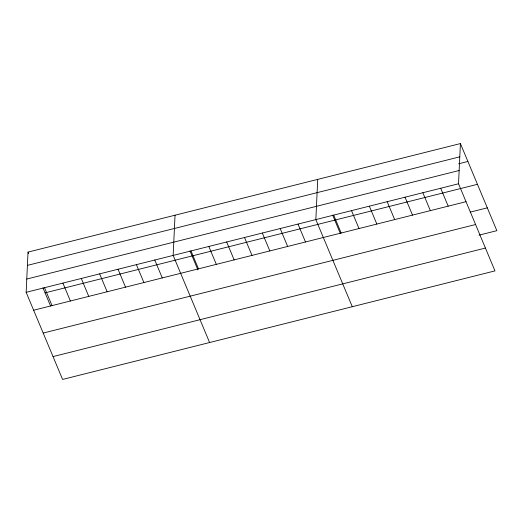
<?xml version="1.0" encoding="UTF-8"?>
<svg xmlns="http://www.w3.org/2000/svg" width="523" height="523" viewBox="0 0 523 523"><rect width="100%" height="100%" fill="white"/><g stroke="black" fill="none" stroke-linecap="round" stroke-linejoin="round"><path stroke-width="0.78" d="M460.41 143.564L458.527 183.776L494.974 270.894L62.59 379.437L26.15 292.318L28.026 252.106L460.41 143.564L496.85 230.682L479.016 235.16M175.035 215.201L173.159 255.414L209.599 342.532M317.723 179.382L315.846 219.595L352.286 306.713M27.405 265.377L459.789 156.835M458.593 163.81L467.895 161.47M26.771 279.047L459.148 170.505M26.15 292.318L458.527 183.776M45.076 292.854L477.453 184.312M33.642 310.224L466.019 201.682M470.236 212.129L487.299 207.84M43.193 333.066L475.577 224.524M53.039 356.594L485.416 248.059M440.693 188.254L448.185 206.16M422.859 192.732L430.351 210.638M405.024 197.21L412.516 215.116M387.183 201.688L394.675 219.595M369.349 206.16L376.841 224.073M351.515 210.638L359.007 228.551M333.681 215.116L341.173 233.023M332.68 215.136L340.303 233.369M298.005 224.073L305.497 241.979M280.171 228.551L287.663 246.457M262.337 233.029L269.829 250.935M244.503 237.501L251.994 255.414M226.668 241.979L234.154 259.892M208.827 246.457L216.319 264.363M190.993 250.935L198.485 268.842M189.993 250.948L197.929 269.92M154.782 260.029L162.274 277.935M136.405 264.638L143.897 282.544M118.028 269.253L125.52 287.16M99.658 273.862L107.143 291.775M81.281 278.478L88.766 296.384M62.904 283.093L70.396 301M44.527 287.702L52.019 305.609M28.026 252.106L28.654 253.596M42.984 287.853L50.607 306.086"/></g></svg>
